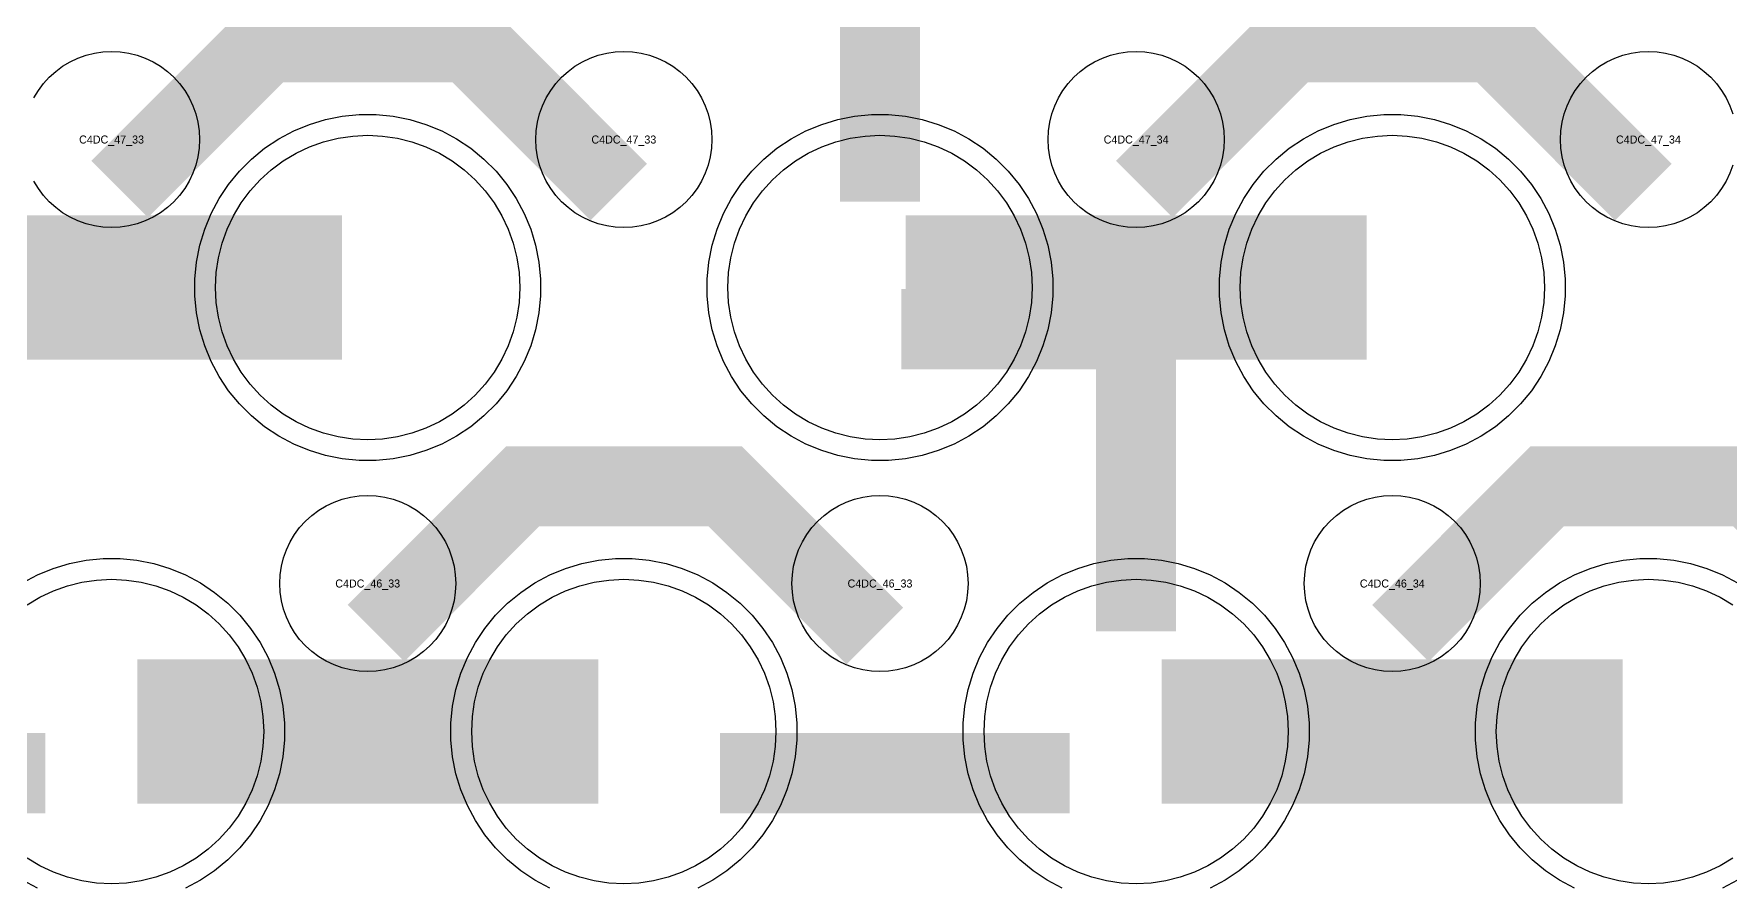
# Model space of a CAD drawing. Extents: x -11880 to 11880, y -14992 to 14992.
# Drawn here: x -1464 to -934, y -8514 to -8248 of the extents above; entities that cross this region are included whole.
import ezdxf
from ezdxf.enums import TextEntityAlignment as Align

# ---------------------------------------------------------------- set-up
doc = ezdxf.new("R2010")
doc.units = 0
doc.header["$MEASUREMENT"] = 0
for name, color, linetype in [('GDS_775_DT_237', 138, 'CONTINUOUS'), ('RDL1_FS', 34, 'CONTINUOUS'), ('RDL_BS', 160, 'CONTINUOUS')]:
    doc.layers.add(name, color=color, linetype=linetype)

msp = doc.modelspace()

# ---------------------------------------------------------------- linework, layer by layer
at = {"layer": 'RDL1_FS', "color": 240, "true_color": 0xed1f24}
msp.add_lwpolyline([(-1360, -8374.564), (-1364.657, -8374.335), (-1369.268, -8373.651), (-1373.791, -8372.519), (-1378.181, -8370.947), (-1382.395, -8368.955), (-1386.395, -8366.557), (-1390.14, -8363.779), (-1393.594, -8360.649), (-1396.724, -8357.195), (-1399.502, -8353.45), (-1401.9, -8349.45), (-1403.892, -8345.236), (-1405.464, -8340.846), (-1406.596, -8336.323), (-1407.28, -8331.712), (-1407.509, -8327.055), (-1407.28, -8322.398), (-1406.596, -8317.787), (-1405.464, -8313.264), (-1403.892, -8308.874), (-1401.9, -8304.66), (-1399.502, -8300.66), (-1396.724, -8296.915), (-1393.594, -8293.461), (-1390.14, -8290.331), (-1386.395, -8287.553), (-1382.395, -8285.155), (-1378.181, -8283.163), (-1373.791, -8281.591), (-1369.268, -8280.459), (-1364.657, -8279.775), (-1360, -8279.546), (-1355.343, -8279.775), (-1350.732, -8280.459), (-1346.209, -8281.591), (-1341.819, -8283.163), (-1337.605, -8285.155), (-1333.605, -8287.553), (-1329.86, -8290.331), (-1326.406, -8293.461), (-1323.276, -8296.915), (-1320.498, -8300.66), (-1318.1, -8304.66), (-1316.108, -8308.874), (-1314.536, -8313.264), (-1313.404, -8317.787), (-1312.72, -8322.398), (-1312.491, -8327.055), (-1312.72, -8331.712), (-1313.404, -8336.323), (-1314.536, -8340.846), (-1316.108, -8345.236), (-1318.1, -8349.45), (-1320.498, -8353.45), (-1323.276, -8357.195), (-1326.406, -8360.649), (-1329.86, -8363.779), (-1333.605, -8366.557), (-1337.605, -8368.955), (-1341.819, -8370.947), (-1346.209, -8372.519), (-1350.732, -8373.651), (-1355.343, -8374.335)], close=True, dxfattribs=at)
at = {"layer": 'RDL1_FS'}
for points in [[(-1200, -8374.564), (-1204.657, -8374.335), (-1209.268, -8373.651), (-1213.791, -8372.519), (-1218.181, -8370.947), (-1222.395, -8368.955), (-1226.395, -8366.557), (-1230.14, -8363.779), (-1233.594, -8360.649), (-1236.724, -8357.195), (-1239.502, -8353.45), (-1241.9, -8349.45), (-1243.892, -8345.236), (-1245.464, -8340.846), (-1246.596, -8336.323), (-1247.28, -8331.712), (-1247.509, -8327.055), (-1247.28, -8322.398), (-1246.596, -8317.787), (-1245.464, -8313.264), (-1243.892, -8308.874), (-1241.9, -8304.66), (-1239.502, -8300.66), (-1236.724, -8296.915), (-1233.594, -8293.461), (-1230.14, -8290.331), (-1226.395, -8287.553), (-1222.395, -8285.155), (-1218.181, -8283.163), (-1213.791, -8281.591), (-1209.268, -8280.459), (-1204.657, -8279.775), (-1200, -8279.546), (-1195.343, -8279.775), (-1190.732, -8280.459), (-1186.209, -8281.591), (-1181.819, -8283.163), (-1177.605, -8285.155), (-1173.605, -8287.553), (-1169.86, -8290.331), (-1166.406, -8293.461), (-1163.276, -8296.915), (-1160.498, -8300.66), (-1158.1, -8304.66), (-1156.108, -8308.874), (-1154.536, -8313.264), (-1153.404, -8317.787), (-1152.72, -8322.398), (-1152.491, -8327.055), (-1152.72, -8331.712), (-1153.404, -8336.323), (-1154.536, -8340.846), (-1156.108, -8345.236), (-1158.1, -8349.45), (-1160.498, -8353.45), (-1163.276, -8357.195), (-1166.406, -8360.649), (-1169.86, -8363.779), (-1173.605, -8366.557), (-1177.605, -8368.955), (-1181.819, -8370.947), (-1186.209, -8372.519), (-1190.732, -8373.651), (-1195.343, -8374.335)], [(-1040, -8374.564), (-1044.657, -8374.335), (-1049.268, -8373.651), (-1053.791, -8372.519), (-1058.181, -8370.947), (-1062.395, -8368.955), (-1066.395, -8366.557), (-1070.14, -8363.779), (-1073.594, -8360.649), (-1076.724, -8357.195), (-1079.502, -8353.45), (-1081.9, -8349.45), (-1083.892, -8345.236), (-1085.464, -8340.846), (-1086.596, -8336.323), (-1087.28, -8331.712), (-1087.509, -8327.055), (-1087.28, -8322.398), (-1086.596, -8317.787), (-1085.464, -8313.264), (-1083.892, -8308.874), (-1081.9, -8304.66), (-1079.502, -8300.66), (-1076.724, -8296.915), (-1073.594, -8293.461), (-1070.14, -8290.331), (-1066.395, -8287.553), (-1062.395, -8285.155), (-1058.181, -8283.163), (-1053.791, -8281.591), (-1049.268, -8280.459), (-1044.657, -8279.775), (-1040, -8279.546), (-1035.343, -8279.775), (-1030.732, -8280.459), (-1026.209, -8281.591), (-1021.819, -8283.163), (-1017.605, -8285.155), (-1013.605, -8287.553), (-1009.86, -8290.331), (-1006.406, -8293.461), (-1003.276, -8296.915), (-1000.498, -8300.66), (-998.1, -8304.66), (-996.108, -8308.874), (-994.536, -8313.264), (-993.404, -8317.787), (-992.72, -8322.398), (-992.491, -8327.055), (-992.72, -8331.712), (-993.404, -8336.323), (-994.536, -8340.846), (-996.108, -8345.236), (-998.1, -8349.45), (-1000.498, -8353.45), (-1003.276, -8357.195), (-1006.406, -8360.649), (-1009.86, -8363.779), (-1013.605, -8366.557), (-1017.605, -8368.955), (-1021.819, -8370.947), (-1026.209, -8372.519), (-1030.732, -8373.651), (-1035.343, -8374.335)], [(-1280, -8513.124), (-1284.657, -8512.895), (-1289.268, -8512.211), (-1293.791, -8511.079), (-1298.181, -8509.507), (-1302.395, -8507.515), (-1306.395, -8505.117), (-1310.14, -8502.339), (-1313.594, -8499.209), (-1316.724, -8495.755), (-1319.502, -8492.01), (-1321.9, -8488.01), (-1323.892, -8483.796), (-1325.464, -8479.406), (-1326.596, -8474.883), (-1327.28, -8470.272), (-1327.509, -8465.615), (-1327.28, -8460.958), (-1326.596, -8456.347), (-1325.464, -8451.824), (-1323.892, -8447.434), (-1321.9, -8443.22), (-1319.502, -8439.22), (-1316.724, -8435.475), (-1313.594, -8432.021), (-1310.14, -8428.891), (-1306.395, -8426.113), (-1302.395, -8423.715), (-1298.181, -8421.723), (-1293.791, -8420.151), (-1289.268, -8419.019), (-1284.657, -8418.335), (-1280, -8418.106), (-1275.343, -8418.335), (-1270.732, -8419.019), (-1266.209, -8420.151), (-1261.819, -8421.723), (-1257.605, -8423.715), (-1253.605, -8426.113), (-1249.86, -8428.891), (-1246.406, -8432.021), (-1243.276, -8435.475), (-1240.498, -8439.22), (-1238.1, -8443.22), (-1236.108, -8447.434), (-1234.536, -8451.824), (-1233.404, -8456.347), (-1232.72, -8460.958), (-1232.491, -8465.615), (-1232.72, -8470.272), (-1233.404, -8474.883), (-1234.536, -8479.406), (-1236.108, -8483.796), (-1238.1, -8488.01), (-1240.498, -8492.01), (-1243.276, -8495.755), (-1246.406, -8499.209), (-1249.86, -8502.339), (-1253.605, -8505.117), (-1257.605, -8507.515), (-1261.819, -8509.507), (-1266.209, -8511.079), (-1270.732, -8512.211), (-1275.343, -8512.895)], [(-1120, -8513.124), (-1124.657, -8512.895), (-1129.268, -8512.211), (-1133.791, -8511.079), (-1138.181, -8509.507), (-1142.395, -8507.515), (-1146.395, -8505.117), (-1150.14, -8502.339), (-1153.594, -8499.209), (-1156.724, -8495.755), (-1159.502, -8492.01), (-1161.9, -8488.01), (-1163.892, -8483.796), (-1165.464, -8479.406), (-1166.596, -8474.883), (-1167.28, -8470.272), (-1167.509, -8465.615), (-1167.28, -8460.958), (-1166.596, -8456.347), (-1165.464, -8451.824), (-1163.892, -8447.434), (-1161.9, -8443.22), (-1159.502, -8439.22), (-1156.724, -8435.475), (-1153.594, -8432.021), (-1150.14, -8428.891), (-1146.395, -8426.113), (-1142.395, -8423.715), (-1138.181, -8421.723), (-1133.791, -8420.151), (-1129.268, -8419.019), (-1124.657, -8418.335), (-1120, -8418.106), (-1115.343, -8418.335), (-1110.732, -8419.019), (-1106.209, -8420.151), (-1101.819, -8421.723), (-1097.605, -8423.715), (-1093.605, -8426.113), (-1089.86, -8428.891), (-1086.406, -8432.021), (-1083.276, -8435.475), (-1080.498, -8439.22), (-1078.1, -8443.22), (-1076.108, -8447.434), (-1074.536, -8451.824), (-1073.404, -8456.347), (-1072.72, -8460.958), (-1072.491, -8465.615), (-1072.72, -8470.272), (-1073.404, -8474.883), (-1074.536, -8479.406), (-1076.108, -8483.796), (-1078.1, -8488.01), (-1080.498, -8492.01), (-1083.276, -8495.755), (-1086.406, -8499.209), (-1089.86, -8502.339), (-1093.605, -8505.117), (-1097.605, -8507.515), (-1101.819, -8509.507), (-1106.209, -8511.079), (-1110.732, -8512.211), (-1115.343, -8512.895)]]:
    msp.add_lwpolyline(points, close=True, dxfattribs=at)
at = {"layer": 'RDL1_FS', "color": 240, "true_color": 0xed1f24}
for points in [[(-1511.998, -8327.055, 45, 45, 0), (-1439.998, -8327.055, 45, 45, 0)], [(-1439.998, -8327.055, 45, 45, 0), (-1367.998, -8327.055, 45, 45, 0)]]:
    msp.add_lwpolyline(points, format="xyseb", dxfattribs=at)
at = {"layer": 'RDL1_FS'}
for points in [[(-1191.998, -8327.055, 45, 45, 0), (-1119.998, -8327.055, 45, 45, 0)], [(-1119.998, -8327.055, 45, 45, 0), (-1047.998, -8327.055, 45, 45, 0)], [(-1431.998, -8465.615, 45, 45, 0), (-1359.998, -8465.615, 45, 45, 0)], [(-1359.998, -8465.615, 45, 45, 0), (-1287.998, -8465.615, 45, 45, 0)], [(-1111.998, -8465.615, 45, 45, 0), (-1039.998, -8465.615, 45, 45, 0)], [(-1039.998, -8465.615, 45, 45, 0), (-967.998, -8465.615, 45, 45, 0)]]:
    msp.add_lwpolyline(points, format="xyseb", dxfattribs=at)
for points in [[(-1466.395, -8426.113), (-1462.395, -8423.715), (-1458.181, -8421.723), (-1453.791, -8420.151), (-1449.268, -8419.019), (-1444.657, -8418.335), (-1440, -8418.106), (-1435.343, -8418.335), (-1430.732, -8419.019), (-1426.209, -8420.151), (-1421.819, -8421.723), (-1417.605, -8423.715), (-1413.605, -8426.113), (-1409.86, -8428.891), (-1406.406, -8432.021), (-1403.276, -8435.475), (-1400.498, -8439.22), (-1398.1, -8443.22), (-1396.108, -8447.434), (-1394.536, -8451.824), (-1393.404, -8456.347), (-1392.72, -8460.958), (-1392.491, -8465.615), (-1392.72, -8470.272), (-1393.404, -8474.883), (-1394.536, -8479.406), (-1396.108, -8483.796), (-1398.1, -8488.01), (-1400.498, -8492.01), (-1403.276, -8495.755), (-1406.406, -8499.209), (-1409.86, -8502.339), (-1413.605, -8505.117), (-1417.605, -8507.515), (-1421.819, -8509.507), (-1426.209, -8511.079), (-1430.732, -8512.211), (-1435.343, -8512.895), (-1440, -8513.124), (-1444.657, -8512.895), (-1449.268, -8512.211), (-1453.791, -8511.079), (-1458.181, -8509.507), (-1462.395, -8507.515), (-1466.395, -8505.117)], [(-933.605, -8505.117), (-937.605, -8507.515), (-941.819, -8509.507), (-946.209, -8511.079), (-950.732, -8512.211), (-955.343, -8512.895), (-960, -8513.124), (-964.657, -8512.895), (-969.268, -8512.211), (-973.791, -8511.079), (-978.181, -8509.507), (-982.395, -8507.515), (-986.395, -8505.117), (-990.14, -8502.339), (-993.594, -8499.209), (-996.724, -8495.755), (-999.502, -8492.01), (-1001.9, -8488.01), (-1003.892, -8483.796), (-1005.464, -8479.406), (-1006.596, -8474.883), (-1007.28, -8470.272), (-1007.509, -8465.615), (-1007.28, -8460.958), (-1006.596, -8456.347), (-1005.464, -8451.824), (-1003.892, -8447.434), (-1001.9, -8443.22), (-999.502, -8439.22), (-996.724, -8435.475), (-993.594, -8432.021), (-990.14, -8428.891), (-986.395, -8426.113), (-982.395, -8423.715), (-978.181, -8421.723), (-973.791, -8420.151), (-969.268, -8419.019), (-964.657, -8418.335), (-960, -8418.106), (-955.343, -8418.335), (-950.732, -8419.019), (-946.209, -8420.151), (-941.819, -8421.723), (-937.605, -8423.715), (-933.605, -8426.113)]]:
    msp.add_lwpolyline(points, dxfattribs=at)
at = {"layer": 'RDL_BS'}
for points in [[(-1200, -8300.262, 25, 25, 0), (-1200, -8193.485, 25, 25, 0)], [(-1200, -8223.954, 25, 25, 0), (-1200, -8269.574, 25, 25, 0)], [(-1437.438, -8296.369, 25, 25, 0), (-1391.623, -8250.554, 25, 25, 0), (-1358.07, -8250.554, 25, 25, 0)], [(-1281.599, -8297.268, 25, 25, 0), (-1328.313, -8250.554, 25, 25, 0), (-1358.071, -8250.554, 25, 25, 0)], [(-1117.438, -8296.369, 25, 25, 0), (-1071.623, -8250.554, 25, 25, 0), (-1038.07, -8250.554, 25, 25, 0)], [(-961.599, -8297.268, 25, 25, 0), (-1008.313, -8250.554, 25, 25, 0), (-1038.071, -8250.554, 25, 25, 0)], [(-1120, -8434.34, 25, 25, 0), (-1120, -8327.563, 25, 25, 0)], [(-1107.5, -8340.063, 25, 25, 0), (-1193.333, -8340.063, 25, 25, 0)], [(-1147.056, -8340.063, 25, 25, 0), (-1188.26, -8340.063, 25, 25, 0)], [(-1120, -8358.032, 25, 25, 0), (-1120, -8403.652, 25, 25, 0)], [(-1357.438, -8434.929, 25, 25, 0), (-1311.623, -8389.114, 25, 25, 0), (-1278.07, -8389.114, 25, 25, 0)], [(-1201.599, -8435.828, 25, 25, 0), (-1248.313, -8389.114, 25, 25, 0), (-1278.071, -8389.114, 25, 25, 0)], [(-1037.438, -8434.929, 25, 25, 0), (-991.623, -8389.114, 25, 25, 0), (-958.07, -8389.114, 25, 25, 0)], [(-881.599, -8435.828, 25, 25, 0), (-928.313, -8389.114, 25, 25, 0), (-958.071, -8389.114, 25, 25, 0)], [(-1569.984, -8478.628, 25, 25, 0), (-1460.719, -8478.628, 25, 25, 0)], [(-1249.984, -8478.628, 25, 25, 0), (-1140.719, -8478.628, 25, 25, 0)]]:
    msp.add_lwpolyline(points, format="xyseb", dxfattribs=at)
for points in [[(-1464.25, -8267.911), (-1462.857, -8265.587), (-1461.254, -8263.424), (-1459.442, -8261.425), (-1457.443, -8259.613), (-1455.28, -8258.01), (-1452.956, -8256.617), (-1450.519, -8255.465), (-1447.984, -8254.558), (-1445.365, -8253.901), (-1442.693, -8253.505), (-1440, -8253.373), (-1437.307, -8253.505), (-1434.635, -8253.901), (-1432.016, -8254.558), (-1429.481, -8255.465), (-1427.044, -8256.617), (-1424.72, -8258.01), (-1422.557, -8259.613), (-1420.558, -8261.425), (-1418.746, -8263.424), (-1417.143, -8265.587), (-1415.75, -8267.911), (-1414.598, -8270.348), (-1413.691, -8272.883), (-1413.034, -8275.502), (-1412.638, -8278.174), (-1412.506, -8280.867), (-1412.638, -8283.56), (-1413.034, -8286.232), (-1413.691, -8288.851), (-1414.598, -8291.386), (-1415.75, -8293.823), (-1417.143, -8296.147), (-1418.746, -8298.31), (-1420.558, -8300.309), (-1422.557, -8302.121), (-1424.72, -8303.724), (-1427.044, -8305.117), (-1429.481, -8306.269), (-1432.016, -8307.176), (-1434.635, -8307.833), (-1437.307, -8308.229), (-1440, -8308.361), (-1442.693, -8308.229), (-1445.365, -8307.833), (-1447.984, -8307.176), (-1450.519, -8306.269), (-1452.956, -8305.117), (-1455.28, -8303.724), (-1457.443, -8302.121), (-1459.442, -8300.309), (-1461.254, -8298.31), (-1462.857, -8296.147), (-1464.25, -8293.823)], [(-933.691, -8288.851), (-934.598, -8291.386), (-935.75, -8293.823), (-937.143, -8296.147), (-938.746, -8298.31), (-940.558, -8300.309), (-942.557, -8302.121), (-944.72, -8303.724), (-947.044, -8305.117), (-949.481, -8306.269), (-952.016, -8307.176), (-954.635, -8307.833), (-957.307, -8308.229), (-960, -8308.361), (-962.693, -8308.229), (-965.365, -8307.833), (-967.984, -8307.176), (-970.519, -8306.269), (-972.956, -8305.117), (-975.28, -8303.724), (-977.443, -8302.121), (-979.442, -8300.309), (-981.254, -8298.31), (-982.857, -8296.147), (-984.25, -8293.823), (-985.402, -8291.386), (-986.309, -8288.851), (-986.966, -8286.232), (-987.362, -8283.56), (-987.494, -8280.867), (-987.362, -8278.174), (-986.966, -8275.502), (-986.309, -8272.883), (-985.402, -8270.348), (-984.25, -8267.911), (-982.857, -8265.587), (-981.254, -8263.424), (-979.442, -8261.425), (-977.443, -8259.613), (-975.28, -8258.01), (-972.956, -8256.617), (-970.519, -8255.465), (-967.984, -8254.558), (-965.365, -8253.901), (-962.693, -8253.505), (-960, -8253.373), (-957.307, -8253.505), (-954.635, -8253.901), (-952.016, -8254.558), (-949.481, -8255.465), (-947.044, -8256.617), (-944.72, -8258.01), (-942.557, -8259.613), (-940.558, -8261.425), (-938.746, -8263.424), (-937.143, -8265.587), (-935.75, -8267.911), (-934.598, -8270.348), (-933.691, -8272.883)], [(-1467.777, -8419.232), (-1463.115, -8416.74), (-1458.205, -8414.709), (-1453.165, -8413.178), (-1447.938, -8412.132), (-1442.644, -8411.615), (-1437.356, -8411.615), (-1432.062, -8412.132), (-1426.835, -8413.178), (-1421.795, -8414.709), (-1416.885, -8416.74), (-1412.223, -8419.232), (-1407.809, -8422.179), (-1403.708, -8425.541), (-1399.926, -8429.323), (-1396.564, -8433.424), (-1393.617, -8437.838), (-1391.125, -8442.5), (-1389.094, -8447.41), (-1387.563, -8452.45), (-1386.517, -8457.677), (-1386, -8462.971), (-1386, -8468.259), (-1386.517, -8473.553), (-1387.563, -8478.78), (-1389.094, -8483.82), (-1391.125, -8488.73), (-1393.617, -8493.392), (-1396.564, -8497.806), (-1399.926, -8501.907), (-1403.708, -8505.689), (-1407.809, -8509.051), (-1412.223, -8511.998), (-1416.885, -8514.49)], [(-1303.115, -8514.49), (-1307.777, -8511.998), (-1312.191, -8509.051), (-1316.292, -8505.689), (-1320.074, -8501.907), (-1323.436, -8497.806), (-1326.383, -8493.392), (-1328.875, -8488.73), (-1330.906, -8483.82), (-1332.437, -8478.78), (-1333.483, -8473.553), (-1334, -8468.259), (-1334, -8462.971), (-1333.483, -8457.677), (-1332.437, -8452.45), (-1330.906, -8447.41), (-1328.875, -8442.5), (-1326.383, -8437.838), (-1323.436, -8433.424), (-1320.074, -8429.323), (-1316.292, -8425.541), (-1312.191, -8422.179), (-1307.777, -8419.232), (-1303.115, -8416.74), (-1298.205, -8414.709), (-1293.165, -8413.178), (-1287.938, -8412.132), (-1282.644, -8411.615), (-1277.356, -8411.615), (-1272.062, -8412.132), (-1266.835, -8413.178), (-1261.795, -8414.709), (-1256.885, -8416.74), (-1252.223, -8419.232), (-1247.809, -8422.179), (-1243.708, -8425.541), (-1239.926, -8429.323), (-1236.564, -8433.424), (-1233.617, -8437.838), (-1231.125, -8442.5), (-1229.094, -8447.41), (-1227.563, -8452.45), (-1226.517, -8457.677), (-1226, -8462.971), (-1226, -8468.259), (-1226.517, -8473.553), (-1227.563, -8478.78), (-1229.094, -8483.82), (-1231.125, -8488.73), (-1233.617, -8493.392), (-1236.564, -8497.806), (-1239.926, -8501.907), (-1243.708, -8505.689), (-1247.809, -8509.051), (-1252.223, -8511.998), (-1256.885, -8514.49)], [(-1143.115, -8514.49), (-1147.777, -8511.998), (-1152.191, -8509.051), (-1156.292, -8505.689), (-1160.074, -8501.907), (-1163.436, -8497.806), (-1166.383, -8493.392), (-1168.875, -8488.73), (-1170.906, -8483.82), (-1172.437, -8478.78), (-1173.483, -8473.553), (-1174, -8468.259), (-1174, -8462.971), (-1173.483, -8457.677), (-1172.437, -8452.45), (-1170.906, -8447.41), (-1168.875, -8442.5), (-1166.383, -8437.838), (-1163.436, -8433.424), (-1160.074, -8429.323), (-1156.292, -8425.541), (-1152.191, -8422.179), (-1147.777, -8419.232), (-1143.115, -8416.74), (-1138.205, -8414.709), (-1133.165, -8413.178), (-1127.938, -8412.132), (-1122.644, -8411.615), (-1117.356, -8411.615), (-1112.062, -8412.132), (-1106.835, -8413.178), (-1101.795, -8414.709), (-1096.885, -8416.74), (-1092.223, -8419.232), (-1087.809, -8422.179), (-1083.708, -8425.541), (-1079.926, -8429.323), (-1076.564, -8433.424), (-1073.617, -8437.838), (-1071.125, -8442.5), (-1069.094, -8447.41), (-1067.563, -8452.45), (-1066.517, -8457.677), (-1066, -8462.971), (-1066, -8468.259), (-1066.517, -8473.553), (-1067.563, -8478.78), (-1069.094, -8483.82), (-1071.125, -8488.73), (-1073.617, -8493.392), (-1076.564, -8497.806), (-1079.926, -8501.907), (-1083.708, -8505.689), (-1087.809, -8509.051), (-1092.223, -8511.998), (-1096.885, -8514.49)], [(-983.115, -8514.49), (-987.777, -8511.998), (-992.191, -8509.051), (-996.292, -8505.689), (-1000.074, -8501.907), (-1003.436, -8497.806), (-1006.383, -8493.392), (-1008.875, -8488.73), (-1010.906, -8483.82), (-1012.437, -8478.78), (-1013.483, -8473.553), (-1014, -8468.259), (-1014, -8462.971), (-1013.483, -8457.677), (-1012.437, -8452.45), (-1010.906, -8447.41), (-1008.875, -8442.5), (-1006.383, -8437.838), (-1003.436, -8433.424), (-1000.074, -8429.323), (-996.292, -8425.541), (-992.191, -8422.179), (-987.777, -8419.232), (-983.115, -8416.74), (-978.205, -8414.709), (-973.165, -8413.178), (-967.938, -8412.132), (-962.644, -8411.615), (-957.356, -8411.615), (-952.062, -8412.132), (-946.835, -8413.178), (-941.795, -8414.709), (-936.885, -8416.74), (-932.223, -8419.232)], [(-1463.115, -8514.49), (-1467.777, -8511.998)], [(-932.223, -8511.998), (-936.885, -8514.49)]]:
    msp.add_lwpolyline(points, dxfattribs=at)
for points in [[(-1280, -8308.361), (-1282.693, -8308.229), (-1285.365, -8307.833), (-1287.984, -8307.176), (-1290.519, -8306.269), (-1292.956, -8305.117), (-1295.28, -8303.724), (-1297.443, -8302.121), (-1299.442, -8300.309), (-1301.254, -8298.31), (-1302.857, -8296.147), (-1304.25, -8293.823), (-1305.402, -8291.386), (-1306.309, -8288.851), (-1306.966, -8286.232), (-1307.362, -8283.56), (-1307.494, -8280.867), (-1307.362, -8278.174), (-1306.966, -8275.502), (-1306.309, -8272.883), (-1305.402, -8270.348), (-1304.25, -8267.911), (-1302.857, -8265.587), (-1301.254, -8263.424), (-1299.442, -8261.425), (-1297.443, -8259.613), (-1295.28, -8258.01), (-1292.956, -8256.617), (-1290.519, -8255.465), (-1287.984, -8254.558), (-1285.365, -8253.901), (-1282.693, -8253.505), (-1280, -8253.373), (-1277.307, -8253.505), (-1274.635, -8253.901), (-1272.016, -8254.558), (-1269.481, -8255.465), (-1267.044, -8256.617), (-1264.72, -8258.01), (-1262.557, -8259.613), (-1260.558, -8261.425), (-1258.746, -8263.424), (-1257.143, -8265.587), (-1255.75, -8267.911), (-1254.598, -8270.348), (-1253.691, -8272.883), (-1253.034, -8275.502), (-1252.638, -8278.174), (-1252.506, -8280.867), (-1252.638, -8283.56), (-1253.034, -8286.232), (-1253.691, -8288.851), (-1254.598, -8291.386), (-1255.75, -8293.823), (-1257.143, -8296.147), (-1258.746, -8298.31), (-1260.558, -8300.309), (-1262.557, -8302.121), (-1264.72, -8303.724), (-1267.044, -8305.117), (-1269.481, -8306.269), (-1272.016, -8307.176), (-1274.635, -8307.833), (-1277.307, -8308.229)], [(-1120, -8308.361), (-1122.693, -8308.229), (-1125.365, -8307.833), (-1127.984, -8307.176), (-1130.519, -8306.269), (-1132.956, -8305.117), (-1135.28, -8303.724), (-1137.443, -8302.121), (-1139.442, -8300.309), (-1141.254, -8298.31), (-1142.857, -8296.147), (-1144.25, -8293.823), (-1145.402, -8291.386), (-1146.309, -8288.851), (-1146.966, -8286.232), (-1147.362, -8283.56), (-1147.494, -8280.867), (-1147.362, -8278.174), (-1146.966, -8275.502), (-1146.309, -8272.883), (-1145.402, -8270.348), (-1144.25, -8267.911), (-1142.857, -8265.587), (-1141.254, -8263.424), (-1139.442, -8261.425), (-1137.443, -8259.613), (-1135.28, -8258.01), (-1132.956, -8256.617), (-1130.519, -8255.465), (-1127.984, -8254.558), (-1125.365, -8253.901), (-1122.693, -8253.505), (-1120, -8253.373), (-1117.307, -8253.505), (-1114.635, -8253.901), (-1112.016, -8254.558), (-1109.481, -8255.465), (-1107.044, -8256.617), (-1104.72, -8258.01), (-1102.557, -8259.613), (-1100.558, -8261.425), (-1098.746, -8263.424), (-1097.143, -8265.587), (-1095.75, -8267.911), (-1094.598, -8270.348), (-1093.691, -8272.883), (-1093.034, -8275.502), (-1092.638, -8278.174), (-1092.506, -8280.867), (-1092.638, -8283.56), (-1093.034, -8286.232), (-1093.691, -8288.851), (-1094.598, -8291.386), (-1095.75, -8293.823), (-1097.143, -8296.147), (-1098.746, -8298.31), (-1100.558, -8300.309), (-1102.557, -8302.121), (-1104.72, -8303.724), (-1107.044, -8305.117), (-1109.481, -8306.269), (-1112.016, -8307.176), (-1114.635, -8307.833), (-1117.307, -8308.229)], [(-1202.644, -8381.055), (-1207.938, -8380.538), (-1213.165, -8379.492), (-1218.205, -8377.961), (-1223.115, -8375.93), (-1227.777, -8373.438), (-1232.191, -8370.491), (-1236.292, -8367.129), (-1240.074, -8363.347), (-1243.436, -8359.246), (-1246.383, -8354.832), (-1248.875, -8350.17), (-1250.906, -8345.26), (-1252.437, -8340.22), (-1253.483, -8334.993), (-1254, -8329.699), (-1254, -8324.411), (-1253.483, -8319.117), (-1252.437, -8313.89), (-1250.906, -8308.85), (-1248.875, -8303.94), (-1246.383, -8299.278), (-1243.436, -8294.864), (-1240.074, -8290.763), (-1236.292, -8286.981), (-1232.191, -8283.619), (-1227.777, -8280.672), (-1223.115, -8278.18), (-1218.205, -8276.149), (-1213.165, -8274.618), (-1207.938, -8273.572), (-1202.644, -8273.055), (-1197.356, -8273.055), (-1192.062, -8273.572), (-1186.835, -8274.618), (-1181.795, -8276.149), (-1176.885, -8278.18), (-1172.223, -8280.672), (-1167.809, -8283.619), (-1163.708, -8286.981), (-1159.926, -8290.763), (-1156.564, -8294.864), (-1153.617, -8299.278), (-1151.125, -8303.94), (-1149.094, -8308.85), (-1147.563, -8313.89), (-1146.517, -8319.117), (-1146, -8324.411), (-1146, -8329.699), (-1146.517, -8334.993), (-1147.563, -8340.22), (-1149.094, -8345.26), (-1151.125, -8350.17), (-1153.617, -8354.832), (-1156.564, -8359.246), (-1159.926, -8363.347), (-1163.708, -8367.129), (-1167.809, -8370.491), (-1172.223, -8373.438), (-1176.885, -8375.93), (-1181.795, -8377.961), (-1186.835, -8379.492), (-1192.062, -8380.538), (-1197.356, -8381.055)], [(-1042.644, -8381.055), (-1047.938, -8380.538), (-1053.165, -8379.492), (-1058.205, -8377.961), (-1063.115, -8375.93), (-1067.777, -8373.438), (-1072.191, -8370.491), (-1076.292, -8367.129), (-1080.074, -8363.347), (-1083.436, -8359.246), (-1086.383, -8354.832), (-1088.875, -8350.17), (-1090.906, -8345.26), (-1092.437, -8340.22), (-1093.483, -8334.993), (-1094, -8329.699), (-1094, -8324.411), (-1093.483, -8319.117), (-1092.437, -8313.89), (-1090.906, -8308.85), (-1088.875, -8303.94), (-1086.383, -8299.278), (-1083.436, -8294.864), (-1080.074, -8290.763), (-1076.292, -8286.981), (-1072.191, -8283.619), (-1067.777, -8280.672), (-1063.115, -8278.18), (-1058.205, -8276.149), (-1053.165, -8274.618), (-1047.938, -8273.572), (-1042.644, -8273.055), (-1037.356, -8273.055), (-1032.062, -8273.572), (-1026.835, -8274.618), (-1021.795, -8276.149), (-1016.885, -8278.18), (-1012.223, -8280.672), (-1007.809, -8283.619), (-1003.708, -8286.981), (-999.926, -8290.763), (-996.564, -8294.864), (-993.617, -8299.278), (-991.125, -8303.94), (-989.094, -8308.85), (-987.563, -8313.89), (-986.517, -8319.117), (-986, -8324.411), (-986, -8329.699), (-986.517, -8334.993), (-987.563, -8340.22), (-989.094, -8345.26), (-991.125, -8350.17), (-993.617, -8354.832), (-996.564, -8359.246), (-999.926, -8363.347), (-1003.708, -8367.129), (-1007.809, -8370.491), (-1012.223, -8373.438), (-1016.885, -8375.93), (-1021.795, -8377.961), (-1026.835, -8379.492), (-1032.062, -8380.538), (-1037.356, -8381.055)], [(-1360, -8446.921), (-1362.693, -8446.789), (-1365.365, -8446.393), (-1367.984, -8445.736), (-1370.519, -8444.829), (-1372.956, -8443.677), (-1375.28, -8442.284), (-1377.443, -8440.681), (-1379.442, -8438.869), (-1381.254, -8436.87), (-1382.857, -8434.707), (-1384.25, -8432.383), (-1385.402, -8429.946), (-1386.309, -8427.411), (-1386.966, -8424.792), (-1387.362, -8422.12), (-1387.494, -8419.427), (-1387.362, -8416.734), (-1386.966, -8414.062), (-1386.309, -8411.443), (-1385.402, -8408.908), (-1384.25, -8406.471), (-1382.857, -8404.147), (-1381.254, -8401.984), (-1379.442, -8399.985), (-1377.443, -8398.173), (-1375.28, -8396.57), (-1372.956, -8395.177), (-1370.519, -8394.025), (-1367.984, -8393.118), (-1365.365, -8392.461), (-1362.693, -8392.065), (-1360, -8391.933), (-1357.307, -8392.065), (-1354.635, -8392.461), (-1352.016, -8393.118), (-1349.481, -8394.025), (-1347.044, -8395.177), (-1344.72, -8396.57), (-1342.557, -8398.173), (-1340.558, -8399.985), (-1338.746, -8401.984), (-1337.143, -8404.147), (-1335.75, -8406.471), (-1334.598, -8408.908), (-1333.691, -8411.443), (-1333.034, -8414.062), (-1332.638, -8416.734), (-1332.506, -8419.427), (-1332.638, -8422.12), (-1333.034, -8424.792), (-1333.691, -8427.411), (-1334.598, -8429.946), (-1335.75, -8432.383), (-1337.143, -8434.707), (-1338.746, -8436.87), (-1340.558, -8438.869), (-1342.557, -8440.681), (-1344.72, -8442.284), (-1347.044, -8443.677), (-1349.481, -8444.829), (-1352.016, -8445.736), (-1354.635, -8446.393), (-1357.307, -8446.789)], [(-1200, -8446.921), (-1202.693, -8446.789), (-1205.365, -8446.393), (-1207.984, -8445.736), (-1210.519, -8444.829), (-1212.956, -8443.677), (-1215.28, -8442.284), (-1217.443, -8440.681), (-1219.442, -8438.869), (-1221.254, -8436.87), (-1222.857, -8434.707), (-1224.25, -8432.383), (-1225.402, -8429.946), (-1226.309, -8427.411), (-1226.966, -8424.792), (-1227.362, -8422.12), (-1227.494, -8419.427), (-1227.362, -8416.734), (-1226.966, -8414.062), (-1226.309, -8411.443), (-1225.402, -8408.908), (-1224.25, -8406.471), (-1222.857, -8404.147), (-1221.254, -8401.984), (-1219.442, -8399.985), (-1217.443, -8398.173), (-1215.28, -8396.57), (-1212.956, -8395.177), (-1210.519, -8394.025), (-1207.984, -8393.118), (-1205.365, -8392.461), (-1202.693, -8392.065), (-1200, -8391.933), (-1197.307, -8392.065), (-1194.635, -8392.461), (-1192.016, -8393.118), (-1189.481, -8394.025), (-1187.044, -8395.177), (-1184.72, -8396.57), (-1182.557, -8398.173), (-1180.558, -8399.985), (-1178.746, -8401.984), (-1177.143, -8404.147), (-1175.75, -8406.471), (-1174.598, -8408.908), (-1173.691, -8411.443), (-1173.034, -8414.062), (-1172.638, -8416.734), (-1172.506, -8419.427), (-1172.638, -8422.12), (-1173.034, -8424.792), (-1173.691, -8427.411), (-1174.598, -8429.946), (-1175.75, -8432.383), (-1177.143, -8434.707), (-1178.746, -8436.87), (-1180.558, -8438.869), (-1182.557, -8440.681), (-1184.72, -8442.284), (-1187.044, -8443.677), (-1189.481, -8444.829), (-1192.016, -8445.736), (-1194.635, -8446.393), (-1197.307, -8446.789)], [(-1040, -8446.921), (-1042.693, -8446.789), (-1045.365, -8446.393), (-1047.984, -8445.736), (-1050.519, -8444.829), (-1052.956, -8443.677), (-1055.28, -8442.284), (-1057.443, -8440.681), (-1059.442, -8438.869), (-1061.254, -8436.87), (-1062.857, -8434.707), (-1064.25, -8432.383), (-1065.402, -8429.946), (-1066.309, -8427.411), (-1066.966, -8424.792), (-1067.362, -8422.12), (-1067.494, -8419.427), (-1067.362, -8416.734), (-1066.966, -8414.062), (-1066.309, -8411.443), (-1065.402, -8408.908), (-1064.25, -8406.471), (-1062.857, -8404.147), (-1061.254, -8401.984), (-1059.442, -8399.985), (-1057.443, -8398.173), (-1055.28, -8396.57), (-1052.956, -8395.177), (-1050.519, -8394.025), (-1047.984, -8393.118), (-1045.365, -8392.461), (-1042.693, -8392.065), (-1040, -8391.933), (-1037.307, -8392.065), (-1034.635, -8392.461), (-1032.016, -8393.118), (-1029.481, -8394.025), (-1027.044, -8395.177), (-1024.72, -8396.57), (-1022.557, -8398.173), (-1020.558, -8399.985), (-1018.746, -8401.984), (-1017.143, -8404.147), (-1015.75, -8406.471), (-1014.598, -8408.908), (-1013.691, -8411.443), (-1013.034, -8414.062), (-1012.638, -8416.734), (-1012.506, -8419.427), (-1012.638, -8422.12), (-1013.034, -8424.792), (-1013.691, -8427.411), (-1014.598, -8429.946), (-1015.75, -8432.383), (-1017.143, -8434.707), (-1018.746, -8436.87), (-1020.558, -8438.869), (-1022.557, -8440.681), (-1024.72, -8442.284), (-1027.044, -8443.677), (-1029.481, -8444.829), (-1032.016, -8445.736), (-1034.635, -8446.393), (-1037.307, -8446.789)]]:
    msp.add_lwpolyline(points, close=True, dxfattribs=at)
at = {"layer": 'RDL_BS', "color": 240, "true_color": 0xed1f24}
msp.add_lwpolyline([(-1362.644, -8381.055), (-1367.938, -8380.538), (-1373.165, -8379.492), (-1378.205, -8377.961), (-1383.115, -8375.93), (-1387.777, -8373.438), (-1392.191, -8370.491), (-1396.292, -8367.129), (-1400.074, -8363.347), (-1403.436, -8359.246), (-1406.383, -8354.832), (-1408.875, -8350.17), (-1410.906, -8345.26), (-1412.437, -8340.22), (-1413.483, -8334.993), (-1414, -8329.699), (-1414, -8324.411), (-1413.483, -8319.117), (-1412.437, -8313.89), (-1410.906, -8308.85), (-1408.875, -8303.94), (-1406.383, -8299.278), (-1403.436, -8294.864), (-1400.074, -8290.763), (-1396.292, -8286.981), (-1392.191, -8283.619), (-1387.777, -8280.672), (-1383.115, -8278.18), (-1378.205, -8276.149), (-1373.165, -8274.618), (-1367.938, -8273.572), (-1362.644, -8273.055), (-1357.356, -8273.055), (-1352.062, -8273.572), (-1346.835, -8274.618), (-1341.795, -8276.149), (-1336.885, -8278.18), (-1332.223, -8280.672), (-1327.809, -8283.619), (-1323.708, -8286.981), (-1319.926, -8290.763), (-1316.564, -8294.864), (-1313.617, -8299.278), (-1311.125, -8303.94), (-1309.094, -8308.85), (-1307.563, -8313.89), (-1306.517, -8319.117), (-1306, -8324.411), (-1306, -8329.699), (-1306.517, -8334.993), (-1307.563, -8340.22), (-1309.094, -8345.26), (-1311.125, -8350.17), (-1313.617, -8354.832), (-1316.564, -8359.246), (-1319.926, -8363.347), (-1323.708, -8367.129), (-1327.809, -8370.491), (-1332.223, -8373.438), (-1336.885, -8375.93), (-1341.795, -8377.961), (-1346.835, -8379.492), (-1352.062, -8380.538), (-1357.356, -8381.055)], close=True, dxfattribs=at)

# ---------------------------------------------------------------- texts
at = {"layer": 'GDS_775_DT_237'}
for s, p in [('C4DC_47_33', (-1440, -8280.867)), ('C4DC_47_33', (-1440, -8280.867)), ('C4DC_47_33', (-1280, -8280.867)), ('C4DC_47_33', (-1280, -8280.867)), ('C4DC_47_34', (-1120, -8280.867)), ('C4DC_47_34', (-1120, -8280.867)), ('C4DC_47_34', (-960, -8280.867)), ('C4DC_47_34', (-960, -8280.867)), ('C4DC_46_33', (-1360, -8419.427)), ('C4DC_46_33', (-1360, -8419.427)), ('C4DC_46_33', (-1200, -8419.427)), ('C4DC_46_33', (-1200, -8419.427)), ('C4DC_46_34', (-1040, -8419.427)), ('C4DC_46_34', (-1040, -8419.427))]:
    msp.add_text(s, height=2.5, dxfattribs=at).set_placement(p, align=Align.MIDDLE_CENTER)

doc.saveas('drawing.dxf')
